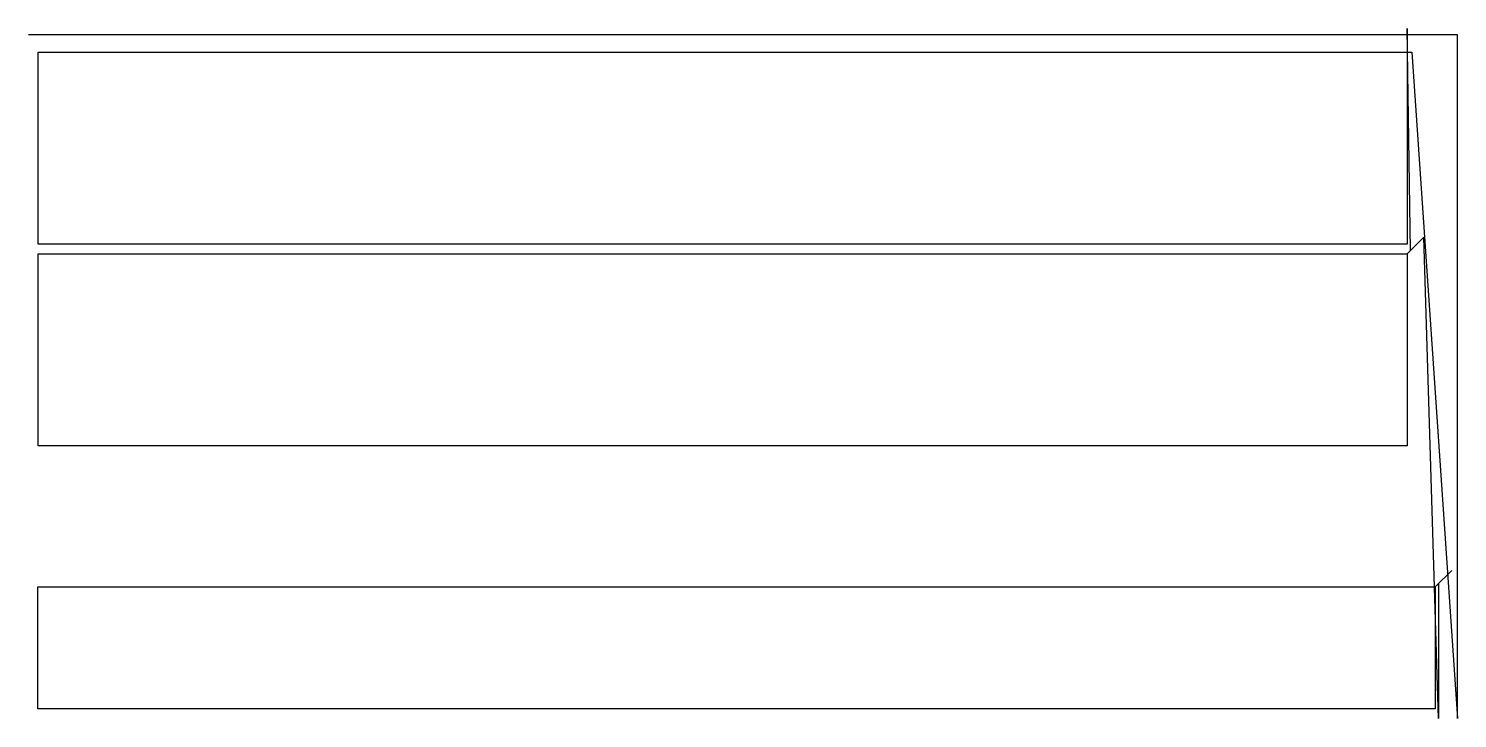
# Model space of a CAD drawing. Header units: metres. Extents: x 896 to 3943, y 0 to 1471.
import ezdxf

# ---------------------------------------------------------------- set-up
doc = ezdxf.new("R2010")
doc.units = ezdxf.units.M

msp = doc.modelspace()

# ---------------------------------------------------------------- linework, layer by layer
at = {"layer": 'TOOL_0'}
for p, q in [((3843.131, 998.156), (3836.061, 1471.4)), ((3836.061, 1471.4), (3836.061, 1421.4)), ((896.731, 1458.094), (895.731, 1458.094)), ((3943.248, 1458.094), (896.731, 1458.094)), ((3943.248, 1), (3943.248, 1458.094)), ((916.061, 1011.4), (916.061, 1421.4)), ((916.061, 1421.4), (3836.061, 1421.4)), ((3836.061, 1421.4), (3836.061, 1011.4)), ((3836.061, 1421.4), (3846.061, 1421.4)), ((3846.061, 1421.4), (3943.248, 0)), ((3836.061, 1011.4), (916.061, 1011.4)), ((3871.416, 1026.441), (3836.06, 991.085)), ((3902.821, 0), (3871.416, 1026.441)), ((916.06, 581.085), (916.06, 991.085)), ((916.06, 991.085), (3836.06, 991.085)), ((3836.06, 991.085), (3843.131, 998.156)), ((3836.06, 991.085), (3836.06, 581.085)), ((3836.06, 581.085), (916.06, 581.085)), ((3931.105, 315.705), (3895.75, 280.35)), ((915.75, 20.35), (915.75, 280.35)), ((915.75, 280.35), (3895.75, 280.35)), ((3895.75, 280.35), (3902.821, 287.421)), ((3895.75, 280.35), (3895.75, 20.35)), ((3902.821, 287.421), (3902.821, 0)), ((3895.75, 20.35), (915.75, 20.35)), ((3943.248, 0), (3943.248, 1)), ((3943.248, 1), (3943.248, 0)), ((3943.248, 0), (3943.248, 1))]:
    msp.add_line(p, q, dxfattribs=at)

doc.saveas('drawing.dxf')
